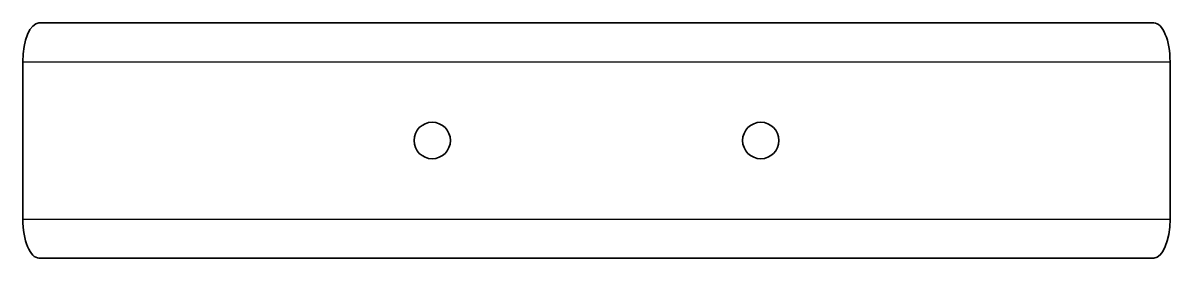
# Model space of a CAD drawing. Header units: inches. Extents: x 0 to 196, y 0 to 40.
import ezdxf

# ---------------------------------------------------------------- set-up
doc = ezdxf.new("R2010")
doc.units = ezdxf.units.IN
doc.header["$MEASUREMENT"] = 0
doc.layers.add('SIMUMAK Visible (ISO)', color=7, linetype='Continuous', lineweight=35)
doc.layers.add('SIMUMAK Visible Narrow (ISO)', color=7, linetype='Continuous', lineweight=25)

# ---------------------------------------------------------------- blocks, each defined once
blk = doc.blocks.new('DIN 40 x 20 x 3 00000001_Sheet_4_VIEW16')
at = {"layer": 'SIMUMAK Visible (ISO)'}
for p, q in [((-95.02, 20), (95.02, 20)), ((-97.75, 13.4), (-97.75, -13.4)), ((97.75, 13.4), (97.75, -13.4)), ((-95.02, -20), (95.02, -20))]:
    blk.add_line(p, q, dxfattribs=at)
for centre in [(-28, 0), (28, 0)]:
    blk.add_circle(centre, 3.1, dxfattribs=at)
for centre, major_axis, start_param, end_param in [((-95.02, 13.4), (0, 6.6), 0, 1.570796), ((95.02, 13.4), (0, -6.6), 1.570796, 3.141593), ((-95.02, -13.4), (0, 6.6), 1.570796, 3.141593), ((95.02, -13.4), (0, -6.6), 0, 1.570796)]:
    blk.add_ellipse(centre, major_axis=major_axis, ratio=0.414214, start_param=start_param, end_param=end_param, dxfattribs=at)
at = {"layer": 'SIMUMAK Visible Narrow (ISO)'}
for p, q in [((-97.75, 13.4), (97.75, 13.4)), ((-97.75, -13.4), (97.75, -13.4))]:
    blk.add_line(p, q, dxfattribs=at)

msp = doc.modelspace()

# ---------------------------------------------------------------- block references
msp.add_blockref('DIN 40 x 20 x 3 00000001_Sheet_4_VIEW16', (97.75, 20))

doc.saveas('drawing.dxf')
